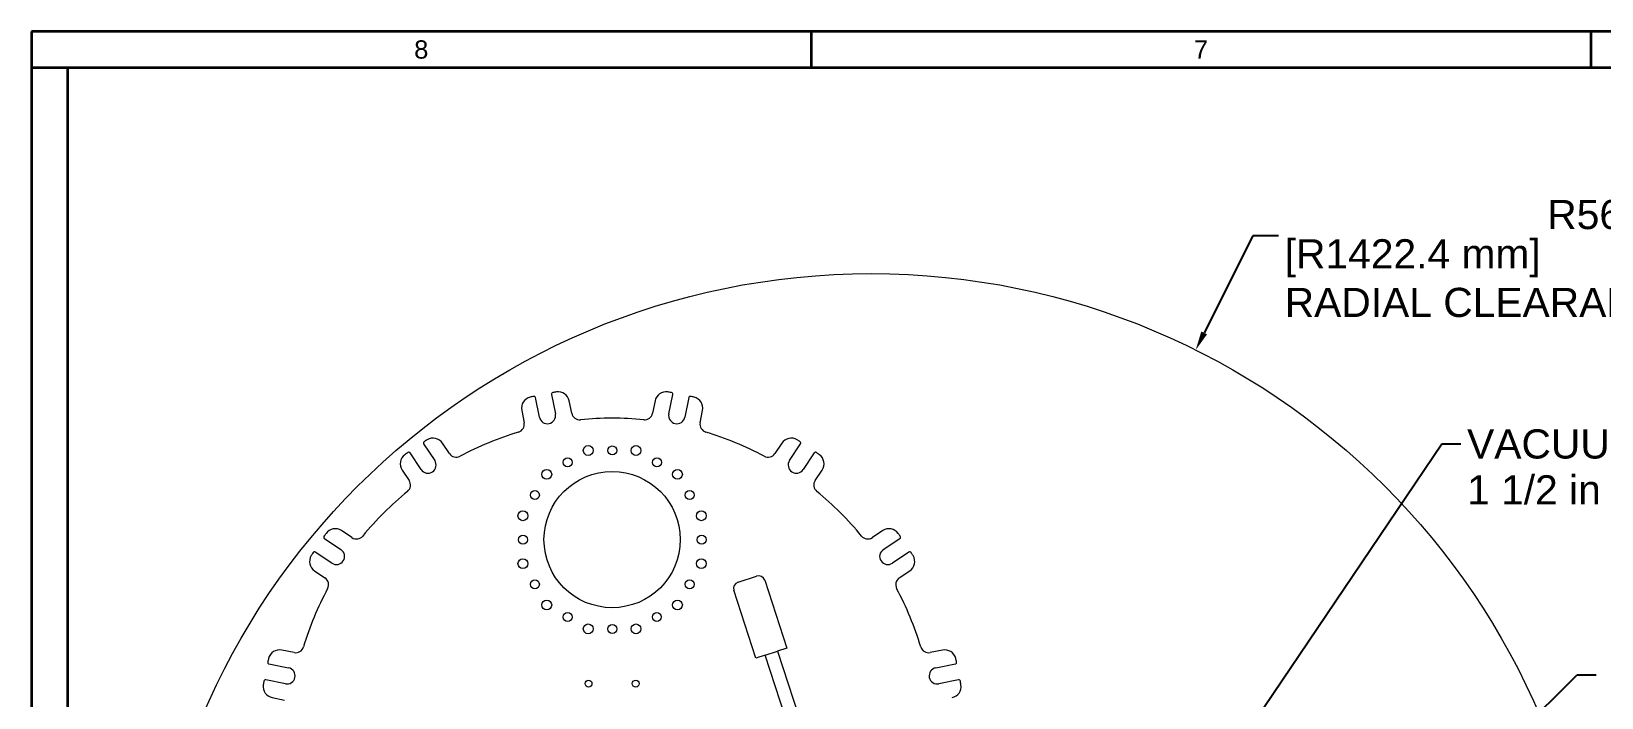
# Model space of a CAD drawing. Header units: inches. Extents: x 19 to 503, y 7 to 322.
# Drawn here: x 18.7 to 139.8, y 271.1 to 322.5 of the extents above; entities that cross this region are included whole.
import ezdxf

# ---------------------------------------------------------------- set-up
doc = ezdxf.new("R2010")
doc.units = ezdxf.units.IN
doc.header["$LTSCALE"] = 15
doc.header["$MEASUREMENT"] = 0
doc.layers.get('0').update_dxf_attribs({"lineweight": 25})
for name, color, linetype, lineweight in [('Border', 7, 'Continuous', 35), ('Dimension (ANSI)', 7, 'Continuous', 25), ('Symbol (ANSI)', 7, 'Continuous', 25), ('Visible', 7, 'Continuous', 18)]:
    doc.layers.add(name, color=color, linetype=linetype, lineweight=lineweight)
doc.styles.add('MEMCOR Medium', font='arial.ttf')
doc.styles.add('Standard A-B-C', font='arial.ttf')
doc.dimstyles.new('Default (ANSI)', dxfattribs={"dimscale": 15, "dimtxt": 0.15, "dimasz": 0.098425, "dimexe": 0.125, "dimexo": 0.0625, "dimgap": 0.031496, "dimtad": 0, "dimtih": 1, "dimtoh": 1, "dimdec": 4, "dimrnd": 1e-08, "dimzin": 3, "dimdsep": 46, "dimlunit": 5, "dimtxsty": 'MEMCOR Medium', "dimcen": 0.09, "dimdle": 0.393701, "dimclrd": 256, "dimclre": 256, "dimclrt": 256, "dimadec": 0, "dimazin": 1, "dimtfac": 0.8, "dimtofl": 0, "dimtmove": 0, "dimatfit": 3, "dimfxl": 1, "dimfrac": 1, "dimtolj": 1, "dimtzin": 4, "dimlwd": -1, "dimlwe": -1, "dimarcsym": 0})
doc.dimstyles.new('Default (ANSI)$7', dxfattribs={"dimscale": 15, "dimtxt": 0.15, "dimasz": 0.098425, "dimexe": 0.125, "dimexo": 0.0625, "dimgap": 0.031496, "dimtad": 0, "dimtih": 1, "dimtoh": 1, "dimdec": 4, "dimrnd": 1e-08, "dimzin": 3, "dimdsep": 46, "dimlunit": 5, "dimtxsty": 'MEMCOR Medium', "dimcen": 0.09, "dimdle": 0.393701, "dimclrd": 256, "dimclre": 256, "dimclrt": 256, "dimadec": 0, "dimazin": 1, "dimtfac": 0.8, "dimtofl": 0, "dimtmove": 0, "dimatfit": 3, "dimfxl": 1, "dimfrac": 1, "dimtolj": 1, "dimtzin": 4, "dimlwd": -1, "dimlwe": -1, "dimarcsym": 0})

# ---------------------------------------------------------------- blocks, each defined once
blk = doc.blocks.new('Borders 22x34_D')
at = {"layer": 'Border'}
for p, q in [((33.5, 21.5), (1.25, 21.5)), ((1.25, 21.5), (1.25, 0.5)), ((5.2578, 21.5), (5.2578, 21.3125)), ((9.2656, 21.5), (9.2656, 21.3125)), ((33.3125, 21.3125), (1.25, 21.3125)), ((1.4375, 0.5), (1.4375, 21.3125))]:
    blk.add_line(p, q, dxfattribs=at)
at = {"layer": 'Border', "char_height": 0.094, "attachment_point": 5, "style": 'Standard A-B-C'}
for s, insert in [('\\fArial|b0|i0;{\\H0.0940;8}', (3.2539, 21.4062)), ('\\fArial|b0|i0;{\\H0.0940;7}', (7.2617, 21.4069))]:
    blk.add_mtext(s, dxfattribs=dict(at, insert=insert))
blk = doc.blocks.new('*D25')
at = {"layer": 'Defpoints', "color": 0, "transparency": 16777216}
for p in [(108.52, 297.91), (83.5, 247.8)]:
    blk.add_point(p, dxfattribs=at)
at = {"layer": 'Dimension (ANSI)', "transparency": 16777216}
for p, q in [((112.92, 306.73), (109.17, 299.23)), ((114.91, 306.73), (112.92, 306.73))]:
    blk.add_line(p, q, dxfattribs=at)
blk.add_solid([(108.95, 299.34), (109.39, 299.12), (108.52, 297.91)], dxfattribs=at)
at = {"layer": 'Dimension (ANSI)', "transparency": 16777216, "char_height": 2.25, "attachment_point": 4, "style": 'MEMCOR Medium'}
for s, insert in [('\\A1; \\fArial|b0|i0;R56 in', (134.75, 308.35)), ('\\A1;[R1422.4 mm]{\\P\\fArial|b0|i0;RADIAL CLEARANCE REQUIRED}', (115.38, 303.15))]:
    blk.add_mtext(s, dxfattribs=dict(at, insert=insert))

msp = doc.modelspace()

# ---------------------------------------------------------------- linework, layer by layer
at = {"layer": 'Visible'}
for p, q in [((57.91991, 292.7295), (57.61954, 294.23954)), ((58.85533, 294.48535), (59.1557, 292.97531)), ((67.89488, 292.97531), (68.19524, 294.48535)), ((69.43103, 294.23954), (69.13067, 292.7295)), ((56.55136, 293.25361), (56.74038, 292.30335)), ((60.40852, 293.03299), (60.2195, 293.98324)), ((66.83107, 293.98324), (66.64206, 293.03299)), ((70.31019, 292.30335), (70.49921, 293.25361)), ((48.99059, 290.66531), (49.84596, 289.38516)), ((50.98134, 289.91788), (50.44307, 290.72347)), ((76.60751, 290.72347), (76.06923, 289.91788)), ((77.20462, 289.38516), (78.05999, 290.66531)), ((48.79831, 288.68514), (47.94294, 289.96529)), ((79.10764, 289.96529), (78.25227, 288.68514)), ((47.33337, 288.64563), (47.87165, 287.84005)), ((79.17893, 287.84005), (79.71721, 288.64563)), ((41.33862, 283.36098), (42.61878, 282.50561)), ((43.46387, 283.43227), (42.65828, 283.97055)), ((84.39229, 283.97055), (83.5867, 283.43227)), ((84.4318, 282.50561), (85.71195, 283.36098)), ((41.91876, 281.45796), (40.63861, 282.31333)), ((86.41197, 282.31333), (85.13182, 281.45796)), ((40.58045, 280.86085), (41.38604, 280.32257)), ((73.23506, 279.99466), (74.66165, 280.45818)), ((75.29168, 280.13716), (76.99128, 274.90635)), ((85.66454, 280.32257), (86.47013, 280.86085)), ((74.61363, 274.13381), (72.91404, 279.36462)), ((76.99128, 274.90635), (76.27798, 274.67459)), ((37.06438, 273.68437), (38.57442, 273.38401)), ((39.00057, 274.56353), (38.05031, 274.75255)), ((75.32693, 274.36557), (74.61363, 274.13381)), ((75.32693, 274.36557), (76.27798, 274.67459)), ((82.98285, 250.80307), (75.32693, 274.36557)), ((76.27798, 274.67459), (84.03431, 250.80307)), ((89.00027, 274.75255), (88.05001, 274.56353)), ((88.47616, 273.38401), (89.9862, 273.68437)), ((38.32861, 272.14822), (36.81856, 272.44858)), ((90.23201, 272.44858), (88.72197, 272.14822)), ((37.32067, 271.08442), (38.27093, 270.8954))]:
    msp.add_line(p, q, dxfattribs=at)
for centre, radius in [((83.50085, 247.80307), 56), ((60.09369, 289.24013), 0.3405), ((61.68119, 290.15563), 0.3775), ((63.53869, 290.16323), 0.3405), ((65.36939, 290.15563), 0.3775), ((66.98369, 289.24023), 0.3405), ((58.48719, 288.31153), 0.3775), ((63.52529, 283.27863), 5.255), ((68.56339, 288.31153), 0.3775), ((57.57169, 286.71833), 0.3405), ((69.50559, 286.71833), 0.3405), ((56.64309, 285.11753), 0.3775), ((70.40749, 285.11753), 0.3775), ((56.64869, 283.27333), 0.3405), ((70.42869, 283.27323), 0.3405), ((56.64309, 281.42933), 0.3775), ((70.40749, 281.42933), 0.3775), ((57.57179, 279.82823), 0.3405), ((69.50559, 279.82823), 0.3405), ((58.48719, 278.23533), 0.3775), ((68.56339, 278.23533), 0.3775), ((60.09369, 277.30633), 0.3405), ((66.96909, 277.30643), 0.3405), ((61.68119, 276.39123), 0.3775), ((63.53859, 276.38333), 0.3405), ((65.36939, 276.39123), 0.3775), ((61.70759, 272.16703), 0.2635), ((65.34299, 272.16703), 0.2635)]:
    msp.add_circle(centre, radius, dxfattribs=at)
for centre, radius, start, end in [((57.40465, 293.42334), 0.87, 103.4236972, 191.25), ((63.52529, 267.77863), 27.235, 102.8350015, 103.4236972), ((57.50185, 294.21613), 0.12, 11.25, 102.8350015), ((58.97303, 294.50876), 0.12, 99.6649985, 191.25), ((63.52529, 267.77863), 27.235, 99.0763028, 99.6649985), ((59.36622, 293.81352), 0.87, 11.25, 99.0763028), ((67.68436, 293.81352), 0.87, 80.9236972, 168.75), ((63.52529, 267.77863), 27.235, 80.3350015, 80.9236972), ((68.07755, 294.50876), 0.12, 348.75, 80.3350015), ((69.54873, 294.21613), 0.12, 77.1649985, 168.75), ((63.52529, 267.77863), 27.235, 76.5763028, 77.1649985), ((69.64593, 293.42334), 0.87, 348.75, 76.5763028), ((58.5378, 292.8524), 0.63, 191.25, 11.2499988), ((61.02641, 293.15589), 0.63, 191.25, 275.6237291), ((66.02416, 293.15589), 0.63, 264.3762709, 348.75), ((68.51277, 292.8524), 0.63, 168.75, 348.75), ((56.12249, 292.18044), 0.63, 286.8762709, 11.25), ((63.52529, 267.77863), 24.87, 84.3762709, 95.6237291), ((70.92809, 292.18044), 0.63, 168.75, 253.1237291), ((49.09037, 290.73198), 0.12, 122.1649985, 213.75), ((63.52529, 267.77863), 27.235, 121.5763028, 122.1649985), ((49.71969, 290.24012), 0.87, 33.75, 121.5763028), ((63.52529, 267.77863), 24.87, 106.8762709, 118.1237291), ((63.52529, 267.77863), 24.87, 61.8762709, 73.1237291), ((77.33089, 290.24012), 0.87, 58.4236972, 146.25), ((63.52529, 267.77863), 27.235, 57.8350015, 58.4236972), ((77.96021, 290.73198), 0.12, 326.25, 57.8350015), ((48.05675, 289.12898), 0.87, 125.9236972, 213.75), ((63.52529, 267.77863), 27.235, 125.3350015, 125.9236972), ((47.84316, 289.89862), 0.12, 33.75, 125.3350015), ((49.32213, 289.03515), 0.63, 213.75, 33.75), ((51.50517, 290.26789), 0.63, 213.75, 298.1237291), ((75.54541, 290.26789), 0.63, 241.8762709, 326.25), ((77.72844, 289.03515), 0.63, 146.25, 326.25), ((79.20741, 289.89862), 0.12, 54.6649985, 146.25), ((63.52529, 267.77863), 27.235, 54.0763028, 54.6649985), ((78.99383, 289.12898), 0.87, 326.25, 54.0763028), ((63.52529, 267.77863), 24.87, 129.3762709, 140.6237291), ((47.34782, 287.49004), 0.63, 309.3762709, 33.75), ((79.70275, 287.49004), 0.63, 146.25, 230.6237291), ((63.52529, 267.77863), 24.87, 39.3762709, 50.6237291), ((41.40529, 283.46075), 0.12, 144.6649985, 236.25), ((63.52529, 267.77863), 27.235, 144.0763028, 144.6649985), ((42.17494, 283.24717), 0.87, 56.25, 144.0763028), ((43.81388, 283.95609), 0.63, 236.25, 320.6237291), ((83.2367, 283.95609), 0.63, 219.3762709, 303.75), ((84.87564, 283.24717), 0.87, 35.9236972, 123.75), ((63.52529, 267.77863), 27.235, 35.3350015, 35.9236972), ((85.64528, 283.46075), 0.12, 303.75, 35.3350015), ((63.52529, 267.77863), 27.235, 147.8350015, 148.4236972), ((40.57194, 282.21355), 0.12, 56.25, 147.8350015), ((42.26877, 281.98178), 0.63, 236.25, 56.25), ((84.78181, 281.98178), 0.63, 123.75, 303.75), ((86.47864, 282.21355), 0.12, 32.1649985, 123.75), ((63.52529, 267.77863), 27.235, 31.5763028, 32.1649985), ((41.0638, 281.58423), 0.87, 148.4236972, 236.25), ((85.98678, 281.58423), 0.87, 303.75, 31.5763028), ((41.03603, 279.79875), 0.63, 331.8762709, 56.25), ((73.38957, 279.51913), 0.5, 108, 198), ((74.81615, 279.98265), 0.5, 18, 108), ((86.01455, 279.79875), 0.63, 123.75, 208.1237291), ((63.52529, 267.77863), 24.87, 151.8762709, 163.1237291), ((63.52529, 267.77863), 24.87, 16.8762709, 28.1237291), ((39.12347, 275.18143), 0.63, 258.75, 343.1237291), ((87.9271, 275.18143), 0.63, 196.8762709, 281.25), ((37.08779, 273.80207), 0.12, 167.1649985, 258.75), ((63.52529, 267.77863), 27.235, 166.5763028, 167.1649985), ((37.88058, 273.89927), 0.87, 78.75, 166.5763028), ((89.16999, 273.89927), 0.87, 13.4236972, 101.25), ((89.96279, 273.80207), 0.12, 281.25, 12.8350015), ((63.52529, 267.77863), 27.235, 12.8350015, 13.4236972), ((36.79515, 272.33089), 0.12, 78.75, 170.3350015), ((38.45151, 272.76611), 0.63, 258.75, 78.7499988), ((88.59906, 272.76611), 0.63, 101.25, 281.25), ((90.25542, 272.33089), 0.12, 9.6649985, 101.25), ((37.4904, 271.9377), 0.87, 170.9236972, 258.75), ((63.52529, 267.77863), 27.235, 170.3350015, 170.9236972), ((89.56018, 271.9377), 0.87, 281.25, 9.0763028), ((63.52529, 267.77863), 27.235, 9.0763028, 9.6649985)]:
    msp.add_arc(centre, radius, start, end, dxfattribs=at)

# ---------------------------------------------------------------- block references
at = {"xscale": 15, "yscale": 15, "zscale": 15}
msp.add_blockref('Borders 22x34_D', (0, 0), dxfattribs=at)

# ---------------------------------------------------------------- texts
at = {"layer": 'Symbol (ANSI)', "insert": (129.4417, 291.78711), "char_height": 2.2500001, "width": 42.969515, "attachment_point": 1, "line_spacing_factor": 0.944221, "style": 'MEMCOR Medium'}
msp.add_mtext('\\fArial|b0|i0;VACUUM TRANSFER \\P\\fArial|b0|i0;1 1/2 in [DN40] CONNECTION', dxfattribs=at)

# ---------------------------------------------------------------- dimensions: what is measured, and where the dimension line sits
at = {"layer": 'Dimension (ANSI)'}
dim = msp.add_radius_dim(center=(83.50085, 247.80307), mpoint=(108.5151, 297.90583), text=' \\fArial|b0|i0;<> in\\X[R1422.4 mm]{\\P\\fArial|b0|i0;RADIAL CLEARANCE REQUIRED}', dimstyle='Default (ANSI)', override={"dimgap": 0.031496, "dimdec": 4, "dimlfac": 1, "dimpost": '', "dimcen": 0, "dimtol": 0, "dimlim": 0, "dimtp": 0, "dimtm": 0, "dimtdec": 2}, dxfattribs=at)
dim.commit()
dim.dimension.update_dxf_attribs({"geometry": '*D25', "text_midpoint": (139.62409, 306.73178), "dimtype": 164})

# ---------------------------------------------------------------- leaders
at = {"layer": 'Symbol (ANSI)', "annotation_type": 0, "has_hookline": 1, "hookline_direction": 0}
for points, text_width in [([(92.97334, 239.5382), (127.49288, 290.66211), (128.96926, 290.66211)], 42.36937), ([(123.09583, 258.12782), (137.91928, 272.83228), (139.39566, 272.83228)], 22.94355)]:
    msp.add_leader(points, dimstyle='Default (ANSI)$7', override={"dimtad": 0}, dxfattribs=dict(at, text_width=text_width))

doc.saveas('drawing.dxf')
